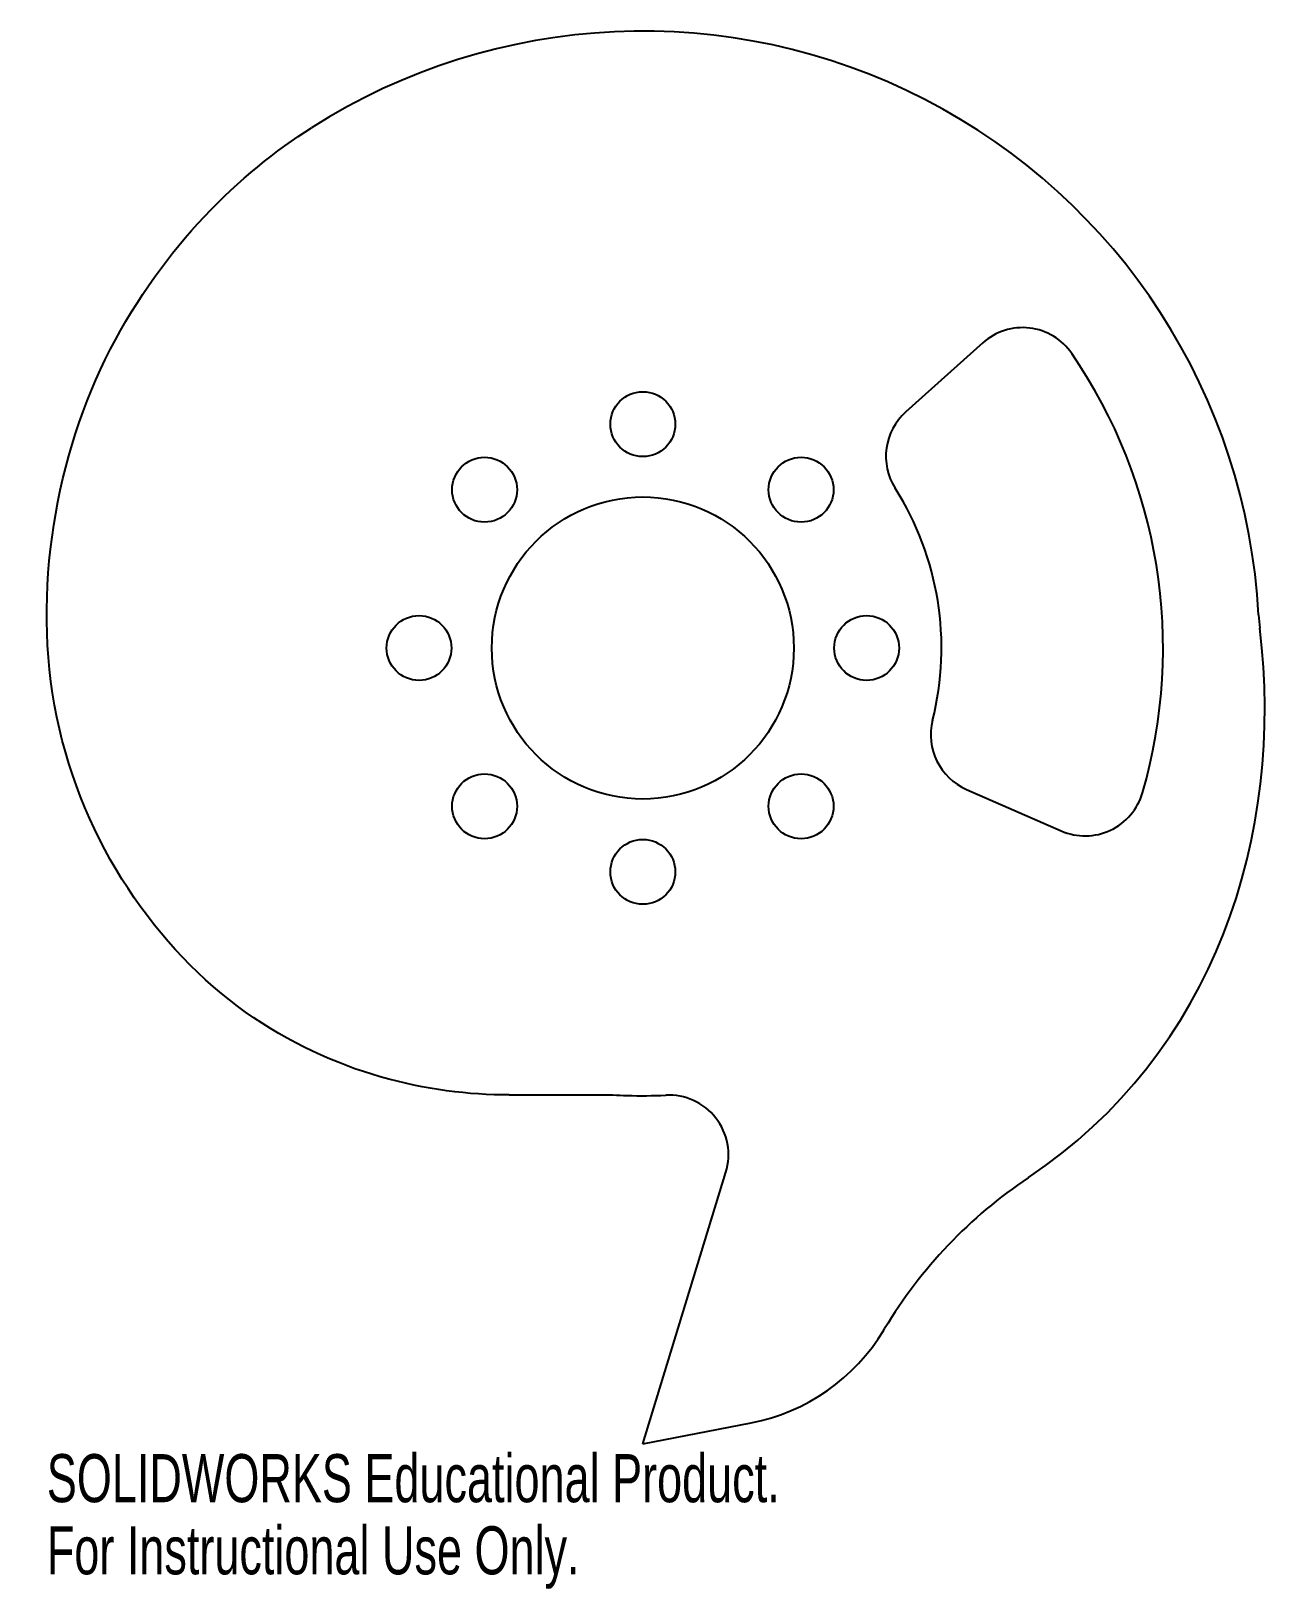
# Model space of a CAD drawing. Header units: millimetres. Extents: x -61 to 65, y -95 to 62.
import ezdxf

# ---------------------------------------------------------------- set-up
doc = ezdxf.new("R2010")
doc.units = ezdxf.units.MM
doc.styles.add('SLDTEXTSTYLE0', font='TXT', dxfattribs={"width": 0.7})

msp = doc.modelspace()

# ---------------------------------------------------------------- linework, layer by layer
at = {"color": 7, "linetype": 'Continuous', "lineweight": 25}
for p, q in [((34.17, 30.66), (26.44, 23.73)), ((32.55, -14.22), (42.07, -18.38)), ((-13.43, -44.92), (-3, -44.92)), ((0, -80), (8.35, -52.69)), ((24.22, -68.55), (24.31, -68.4)), ((0, -80), (10.89, -77.88))]:
    msp.add_line(p, q, dxfattribs=at)
for centre, radius in [((0, 22.5), 3.26), ((-15.91, 15.91), 3.26), ((15.91, 15.91), 3.26), ((0, 0), 15.18), ((-22.5, 0), 3.26), ((22.5, 0), 3.26), ((-15.91, -15.91), 3.26), ((15.91, -15.91), 3.26), ((0, -22.5), 3.26)]:
    msp.add_circle(centre, radius, dxfattribs=at)
for centre, radius, start, end in [((0, 0), 62, 3.0681, 122.5007), ((38.18, 26.2), 6, 34.4594, 131.9052), ((0, 0), 52.3, 343.8511, 34.4594), ((30.44, 19.26), 6, 131.9052, 212.3179), ((0, 0), 30.03, 345.9926, 32.3179), ((81.88, 4.39), 20, 183.0681, 186.8997), ((34.95, -8.72), 6, 165.9926, 246.4052), ((44.47, -12.88), 6, 246.4052, 343.8511), ((0, 0), 45, 268, 272.9363), ((2.61, -50.93), 6, 343, 92.9363), ((65.45, -93.13), 48, 123.7879, 149), ((7.08, -58.25), 20, 281, 329)]:
    msp.add_arc(centre, radius, start, end, dxfattribs=at)
msp.add_open_spline([(-13.43, -44.92), (-21.48, -44.92), (-31.11, -42.83), (-48.75, -30.36), (-56.32, -19.6), (-61.5, 5.72), (-58.95, 19.5), (-48.14, 40.48), (-40.43, 47.76), (-33.31, 52.29)], degree=3, knots=[0, 0, 0, 0, 0.25, 0.25, 0.5, 0.5, 0.75, 0.75, 1, 1, 1, 1], dxfattribs=at)
for points in [[(38.76, -53.23), (57.53, -40.67), (64.55, -18.84), (62.03, 1.99)], [(-3, -44.92), (-2.53, -44.94), (-2.05, -44.96), (-1.57, -44.97)]]:
    msp.add_open_spline(points, degree=3, dxfattribs=at)

# ---------------------------------------------------------------- texts
at = {"color": 7, "linetype": 'Continuous', "char_height": 4.8336, "attachment_point": 1, "style": 'SLDTEXTSTYLE0'}
for s, insert in [('SOLIDWORKS Educational Product.', (-59.92, -81.02)), ('For Instructional Use Only.', (-59.92, -88.27))]:
    msp.add_mtext(s, dxfattribs=dict(at, insert=insert))

doc.saveas('drawing.dxf')
